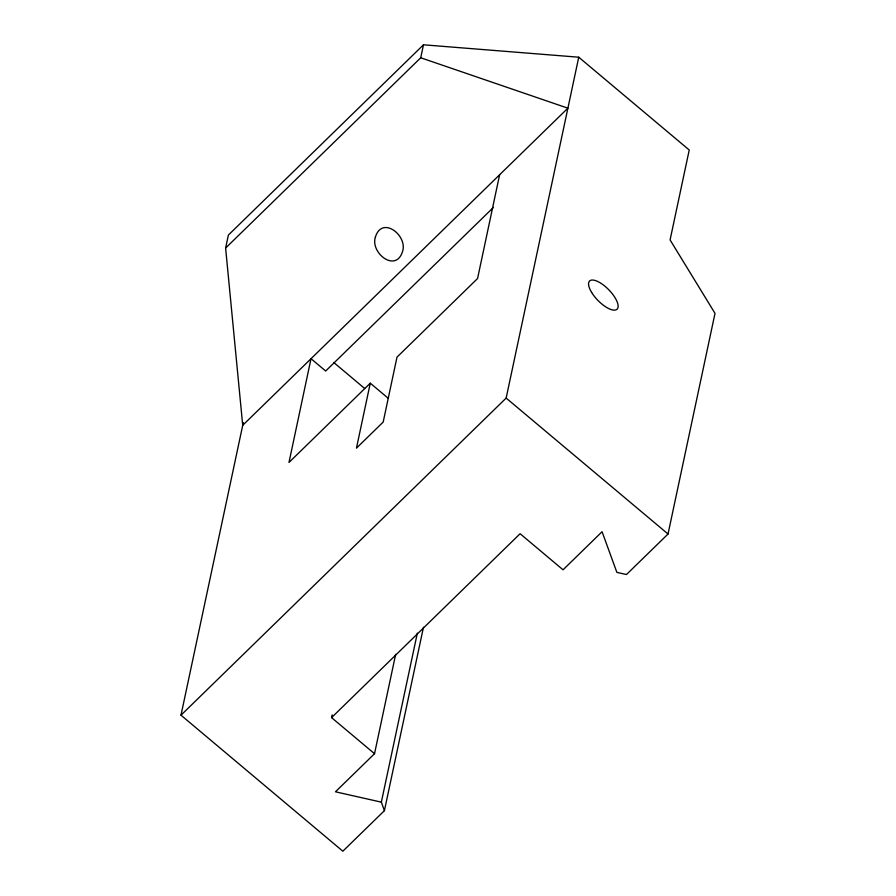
<?xml version="1.0" encoding="UTF-8"?>
<svg xmlns="http://www.w3.org/2000/svg" width="896" height="896" viewBox="0 0 896 896"><rect width="100%" height="100%" fill="white"/><g stroke="black" fill="none" stroke-linecap="round" stroke-linejoin="round"><path stroke-width="1.34" d="M420.728 57.77L567.885 108.181L242.715 425.32L225.613 248.058L420.728 57.77L423.483 44.8L578.749 57.21L689.237 150.002L670.085 239.926L715.008 313.354L668.035 534.016L626.483 574.526L616.885 572.398L602.067 531.731L563.058 569.811L520.106 533.725L331.565 717.618L374.528 753.704L335.462 791.795L381.349 802.155L384.406 810.667L342.843 851.2L180.992 715.187L243.286 422.632M388.259 398.306L370.272 383.186L356.451 448.146L383.186 422.05L397.006 357.123L477.568 278.522L499.621 174.765M374.528 753.704L395.674 654.293M225.613 248.058L228.379 235.077L423.483 44.8M331.565 717.618L332.147 714.885M381.349 802.155L417.334 633.147M384.406 810.667L423.461 627.245M180.992 715.187L506.15 398.082L578.749 57.21M493.438 207.424L325.685 371.022L311.013 358.691L288.994 462.448L370.272 383.186M506.15 398.082L668.035 534.016M333.771 362.51L364.638 388.45M375.424 236.992C370.026 252.818 395.819 273.269 402.539 251.518C407.938 235.682 382.144 215.242 375.424 236.992M591.662 292.488A19.69 7.605 45.7 0 0 617.042 309.232A19.69 7.605 45.7 0 0 601.317 283.528A19.69 7.605 45.7 0 0 591.662 292.488"/></g></svg>
